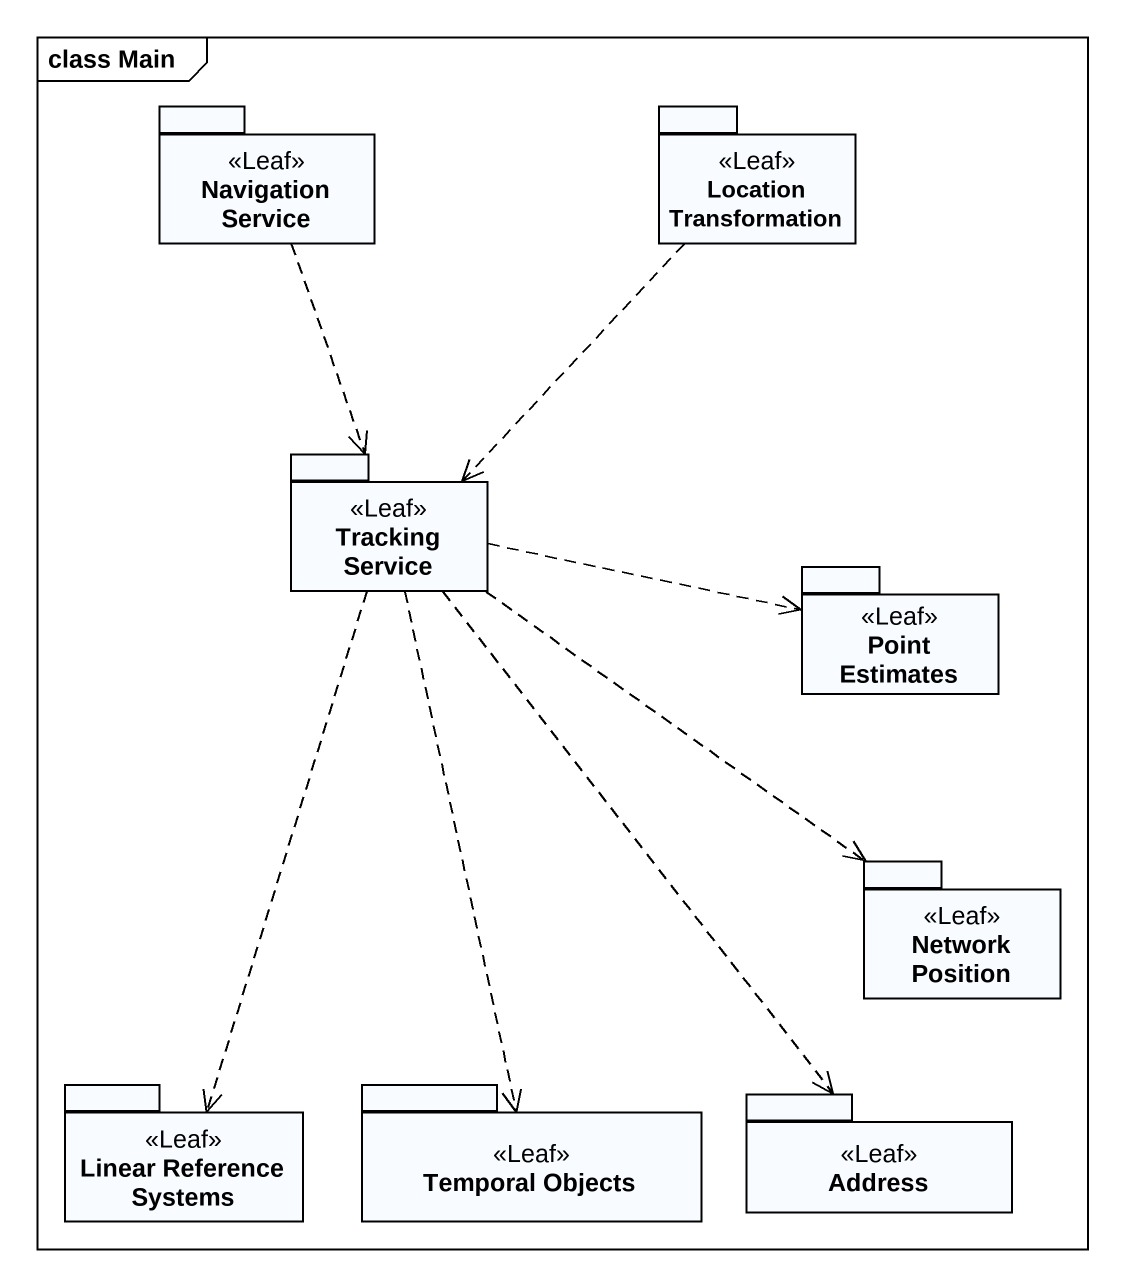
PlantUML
@startuml
mainframe class Main
package "Navigation Service" as Navigation_Service <<Leaf>> {
}
package "Location Transformation" as Location_Transformation <<Leaf>> {
}
package "Tracking Service" as Tracking_Service <<Leaf>> {
}
package "Point Estimates" as Point_Estimates <<Leaf>> {
}
package "Network Position" as Network_Position <<Leaf>> {
}
package "Linear Reference Systems" as Linear_Reference_Systems <<Leaf>> {
}
package "Temporal Objects" as Temporal_Objects <<Leaf>> {
}
package Address <<Leaf>> {
}
Navigation_Service ..> Tracking_Service
Location_Transformation ..> Tracking_Service
Tracking_Service .right.> Point_Estimates
Tracking_Service ..> Network_Position
Tracking_Service ..> Linear_Reference_Systems
Tracking_Service ..> Temporal_Objects
Tracking_Service ..> Address
@enduml
